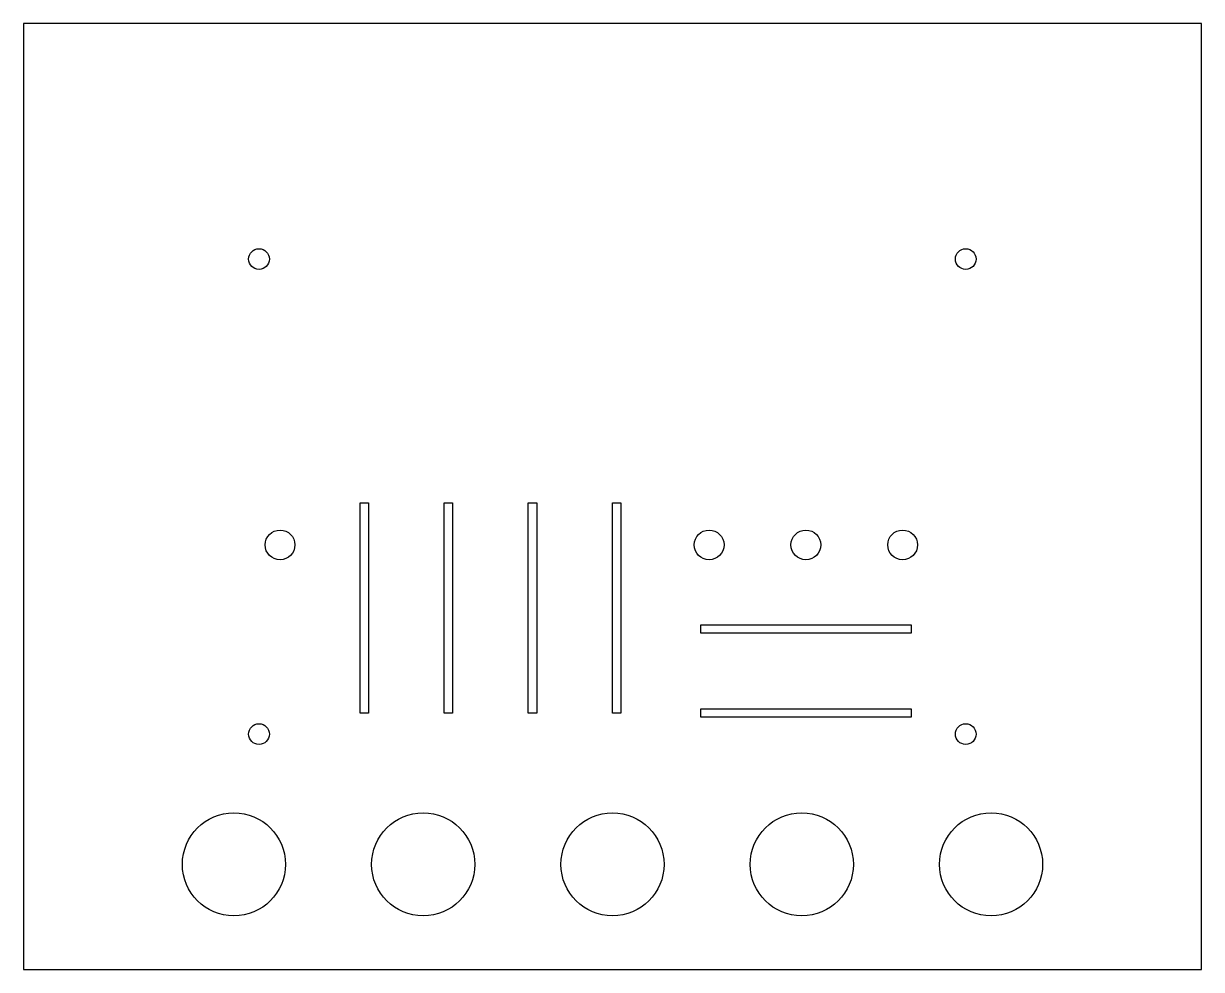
# Model space of a CAD drawing. Header units: millimetres. Extents: x -140 to 140, y -113 to 113.
import ezdxf

# ---------------------------------------------------------------- set-up
doc = ezdxf.new("R2010")
doc.units = ezdxf.units.MM
doc.layers.add('CUTOUTS', color=1, linetype='CONTINUOUS')
doc.layers.add('PERIMETER', color=5, linetype='CONTINUOUS')

msp = doc.modelspace()

# ---------------------------------------------------------------- linework, layer by layer
at = {"layer": 'CUTOUTS'}
for p, q in [((-60.02, -51.52), (-60.02, -1.52)), ((-60.02, -1.52), (-58.02, -1.52)), ((-58.02, -1.52), (-58.02, -51.52)), ((-40.02, -1.52), (-38.02, -1.52)), ((-40.02, -51.52), (-40.02, -1.52)), ((-38.02, -1.52), (-38.02, -51.52)), ((-20.02, -51.52), (-20.02, -1.52)), ((-20.02, -1.52), (-18.02, -1.52)), ((-18.02, -1.52), (-18.02, -51.52)), ((-0.02, -51.52), (-0.02, -1.52)), ((-0.02, -1.52), (1.98, -1.52)), ((1.98, -1.52), (1.98, -51.52)), ((20.97, -30.52), (70.97, -30.52)), ((20.97, -32.52), (20.97, -30.52)), ((70.97, -30.52), (70.97, -32.52)), ((70.97, -32.52), (20.97, -32.52)), ((-58.02, -51.52), (-60.02, -51.52)), ((-38.02, -51.52), (-40.02, -51.52)), ((-18.02, -51.52), (-20.02, -51.52)), ((1.98, -51.52), (-0.02, -51.52)), ((20.97, -50.52), (70.97, -50.52)), ((20.97, -52.52), (20.97, -50.52)), ((70.97, -52.52), (20.97, -52.52)), ((70.97, -50.52), (70.97, -52.52))]:
    msp.add_line(p, q, dxfattribs=at)
for centre, radius in [((-84.03, 56.48), 2.46), ((83.97, 56.48), 2.46), ((-79.03, -11.52), 3.54), ((22.97, -11.52), 3.54), ((45.97, -11.52), 3.54), ((68.97, -11.52), 3.54), ((-84.03, -56.52), 2.46), ((83.97, -56.52), 2.46), ((-90, -87.5), 12.25), ((-45, -87.5), 12.25), ((0, -87.5), 12.25), ((45, -87.5), 12.25), ((90, -87.5), 12.25)]:
    msp.add_circle(centre, radius, dxfattribs=at)
at = {"layer": 'PERIMETER'}
for p, q in [((140, 112.5), (-140, 112.5)), ((-140, 112.5), (-140, -112.5)), ((140, -112.5), (140, 112.5)), ((-140, -112.5), (140, -112.5))]:
    msp.add_line(p, q, dxfattribs=at)

doc.saveas('drawing.dxf')
